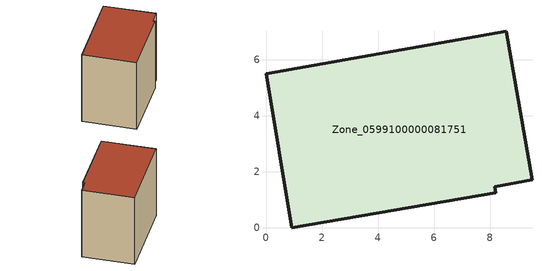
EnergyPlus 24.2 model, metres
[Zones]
Zone_0599100000081751
 floor ground (C_G): 9.5,1.72 8.17,1.45 8.2,1.24 0.92,0 0,5.5 8.58,7.01 z0
 wall outside (C_F): 9.5,1.72 8.58,7.01 0,5.5 0.92,0 8.2,1.24 8.17,1.45 9.5,1.72 z0:7.9
 roof outside (C_R): 8.17,1.45 9.5,1.72 8.58,7.01 0,5.5 0.92,0 8.2,1.24 z7.9
[BUILDING]
Pand.0599100000081751: North Axis=0; Terrain=City; Loads Convergence Tolerance Value=0.04; Temperature Convergence Tolerance Value=0.4; Solar Distribution=FullExterior; Maximum Number of Warmup Days=25; Minimum Number of Warmup Days=1
[Site:Location]
Rotterdam.The.Hague.AP_ZH_NLD Design_Conditions: Latitude=51.96; Longitude=4.45; Time Zone=1; Elevation=-4.5
[SITE:GROUNDTEMPERATURE:BUILDINGSURFACE]
18, 18, 18, 18, 18, 18, 18, 18, 18, 18, 18, 18
[MATERIAL] Thermal Absorptance=0.9; Solar Absorptance=0.7; Visible Absorptance=0.7
Name | Roughness | Thickness | Conductivity | Density | Specific Heat
G.TC.1946 | MediumSmooth | 0.15 | 1 | 540 | 1210
F.TC.1946 | Rough | 0.3 | 0.857143 | 1920 | 840
R.TC.1946 | MediumRough | 0.2 | 0.909091 | 1500 | 1000
[CONSTRUCTION]
C_G: G.TC.1946
C_F: F.TC.1946
C_R: R.TC.1946
[ZONE]
Zone_0599100000081751: Type=1; Multiplier=1; Ceiling Height=Autocalculate; Volume=Autocalculate; Floor Area=autocalculate; Part of Total Floor Area=Yes
[ZONEINFILTRATION:DESIGNFLOWRATE]
Infil_Zone_0599100000081751: Zone or ZoneList or Space or SpaceList=Zone_0599100000081751; Schedule=AlwaysOn; Design Flow Rate Calculation Method=Flow/Area; Flow Rate per Floor Area=0.003; Constant Term Coefficient=1; Temperature Term Coefficient=0; Velocity Term Coefficient=0; Velocity Squared Term Coefficient=0
[HVACTEMPLATE:ZONE:IDEALLOADSAIRSYSTEM]
Zone_0599100000081751: Maximum Heating Supply Air Temperature=50; Minimum Cooling Supply Air Temperature=13; Maximum Heating Supply Air Humidity Ratio=0.0156; Minimum Cooling Supply Air Humidity Ratio=0.0077; Heating Limit=NoLimit; Cooling Limit=NoLimit; Dehumidification Control Type=ConstantSensibleHeatRatio; Cooling Sensible Heat Ratio=0.7; Dehumidification Setpoint=60; Humidification Control Type=None; Humidification Setpoint=30; Outdoor Air Method=None; Outdoor Air Flow Rate per Person=0.00944; Outdoor Air Flow Rate per Zone Floor Area=0; Outdoor Air Flow Rate per Zone=0; Demand Controlled Ventilation Type=None; Outdoor Air Economizer Type=NoEconomizer; Heat Recovery Type=None; Sensible Heat Recovery Effectiveness=0.7; Latent Heat Recovery Effectiveness=0.65
[ZONECONTROL:THERMOSTAT]
ThermostatControl_Zone_0599100000081751: Zone or ZoneList=Zone_0599100000081751; Control Type Schedule=DualSetpointControlType; Control 1=Thermostat_Zone_0599100000081751; Temperature Difference Between Cutout And Setpoint=0
[THERMOSTATSETPOINT:DUALSETPOINT]
Thermostat_Zone_0599100000081751: Heating Setpoint Temperature Schedule=HeatingSetpoint_Zone_0599100000081751; Cooling Setpoint Temperature Schedule=CoolingSetpoint_Zone_0599100000081751
[SCHEDULE:COMPACT]
HeatingSetpoint_Zone_0599100000081751: Through: 12/31, For: AllDays, Until: 24:00, 21
CoolingSetpoint_Zone_0599100000081751: Through: 12/31, For: AllDays, Until: 24:00, 24
DualSetpointControlType: Through: 12/31, For: AllDays, Until: 24:00, 4
AlwaysOn: Through: 12/31, For: AllDays, Until: 24:00, 1
